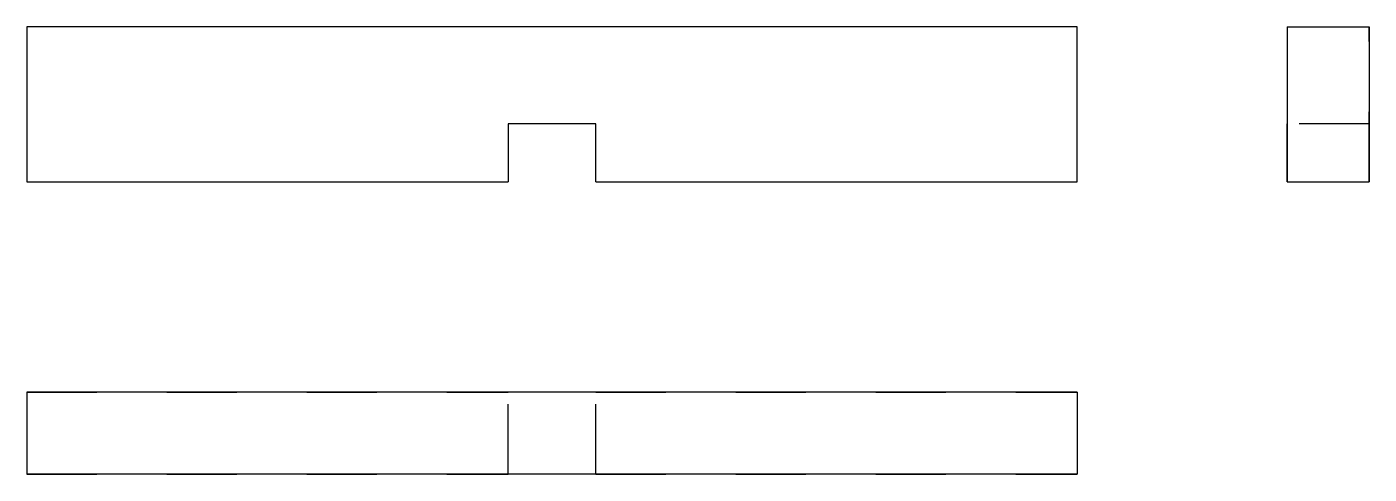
# Model space of a CAD drawing. Extents: x 0 to 1.92, y 0 to 0.64.
import ezdxf

# ---------------------------------------------------------------- set-up
doc = ezdxf.new("R2010")
doc.units = 0
doc.linetypes.add('HIDDEN', pattern=[0.075, 0.050025, -0.024975])
for name, color, linetype in [('FRONT', 7, 'CONTINUOUS'), ('LEFT', 7, 'CONTINUOUS'), ('LEFT_HID', 7, 'HIDDEN'), ('TOP', 7, 'CONTINUOUS'), ('TOP_HID', 7, 'HIDDEN')]:
    doc.layers.add(name, color=color, linetype=linetype)

msp = doc.modelspace()

# ---------------------------------------------------------------- linework, layer by layer
at = {"layer": 'FRONT'}
for p, q in [((0, 0.63824), (0, 0.417188)), ((1.5, 0.63824), (0, 0.63824)), ((1.5, 0.417188), (1.5, 0.63824)), ((0.6875, 0.500082), (0.6875, 0.417188)), ((0.8125, 0.500082), (0.6875, 0.500082)), ((0.8125, 0.417188), (0.8125, 0.500082)), ((0, 0.417188), (0.6875, 0.417188)), ((0.8125, 0.417188), (1.5, 0.417188))]:
    msp.add_line(p, q, dxfattribs=at)
at = {"layer": 'LEFT'}
for p, q in [((1.8, 0.63824), (1.8, 0.417188)), ((1.8, 0.63824), (1.917188, 0.63824)), ((1.917188, 0.63824), (1.917188, 0.417188)), ((1.8, 0.417188), (1.917188, 0.417188))]:
    msp.add_line(p, q, dxfattribs=at)
at = {"layer": 'LEFT_HID', "linetype": 'HIDDEN'}
for p, q in [((1.917188, 0.417188), (1.917188, 0.63824)), ((1.8, 0.500082), (1.8, 0.417188)), ((1.8, 0.417188), (1.8, 0.500082)), ((1.917188, 0.500082), (1.8, 0.500082)), ((1.917188, 0.500082), (1.8, 0.500082)), ((1.917188, 0.500082), (1.917188, 0.417188)), ((1.917188, 0.417188), (1.917188, 0.500082))]:
    msp.add_line(p, q, dxfattribs=at)
at = {"layer": 'TOP'}
for p, q in [((1.5, 0.117188), (0, 0.117188)), ((0, 0.117188), (0, 0)), ((1.5, 0.117188), (1.5, 0)), ((1.5, 0), (0, 0))]:
    msp.add_line(p, q, dxfattribs=at)
at = {"layer": 'TOP_HID', "linetype": 'HIDDEN'}
for p, q in [((0, 0.117188), (0.6875, 0.117188)), ((0.6875, 0), (0.6875, 0.117188)), ((0.8125, 0.117188), (0.6875, 0.117188)), ((0.6875, 0), (0.6875, 0.117188)), ((0.8125, 0.117188), (1.5, 0.117188)), ((0.8125, 0), (0.8125, 0.117188)), ((0.8125, 0), (0.8125, 0.117188)), ((0, 0), (0.6875, 0)), ((0.8125, 0), (0.6875, 0)), ((0.8125, 0), (1.5, 0))]:
    msp.add_line(p, q, dxfattribs=at)

doc.saveas('drawing.dxf')
